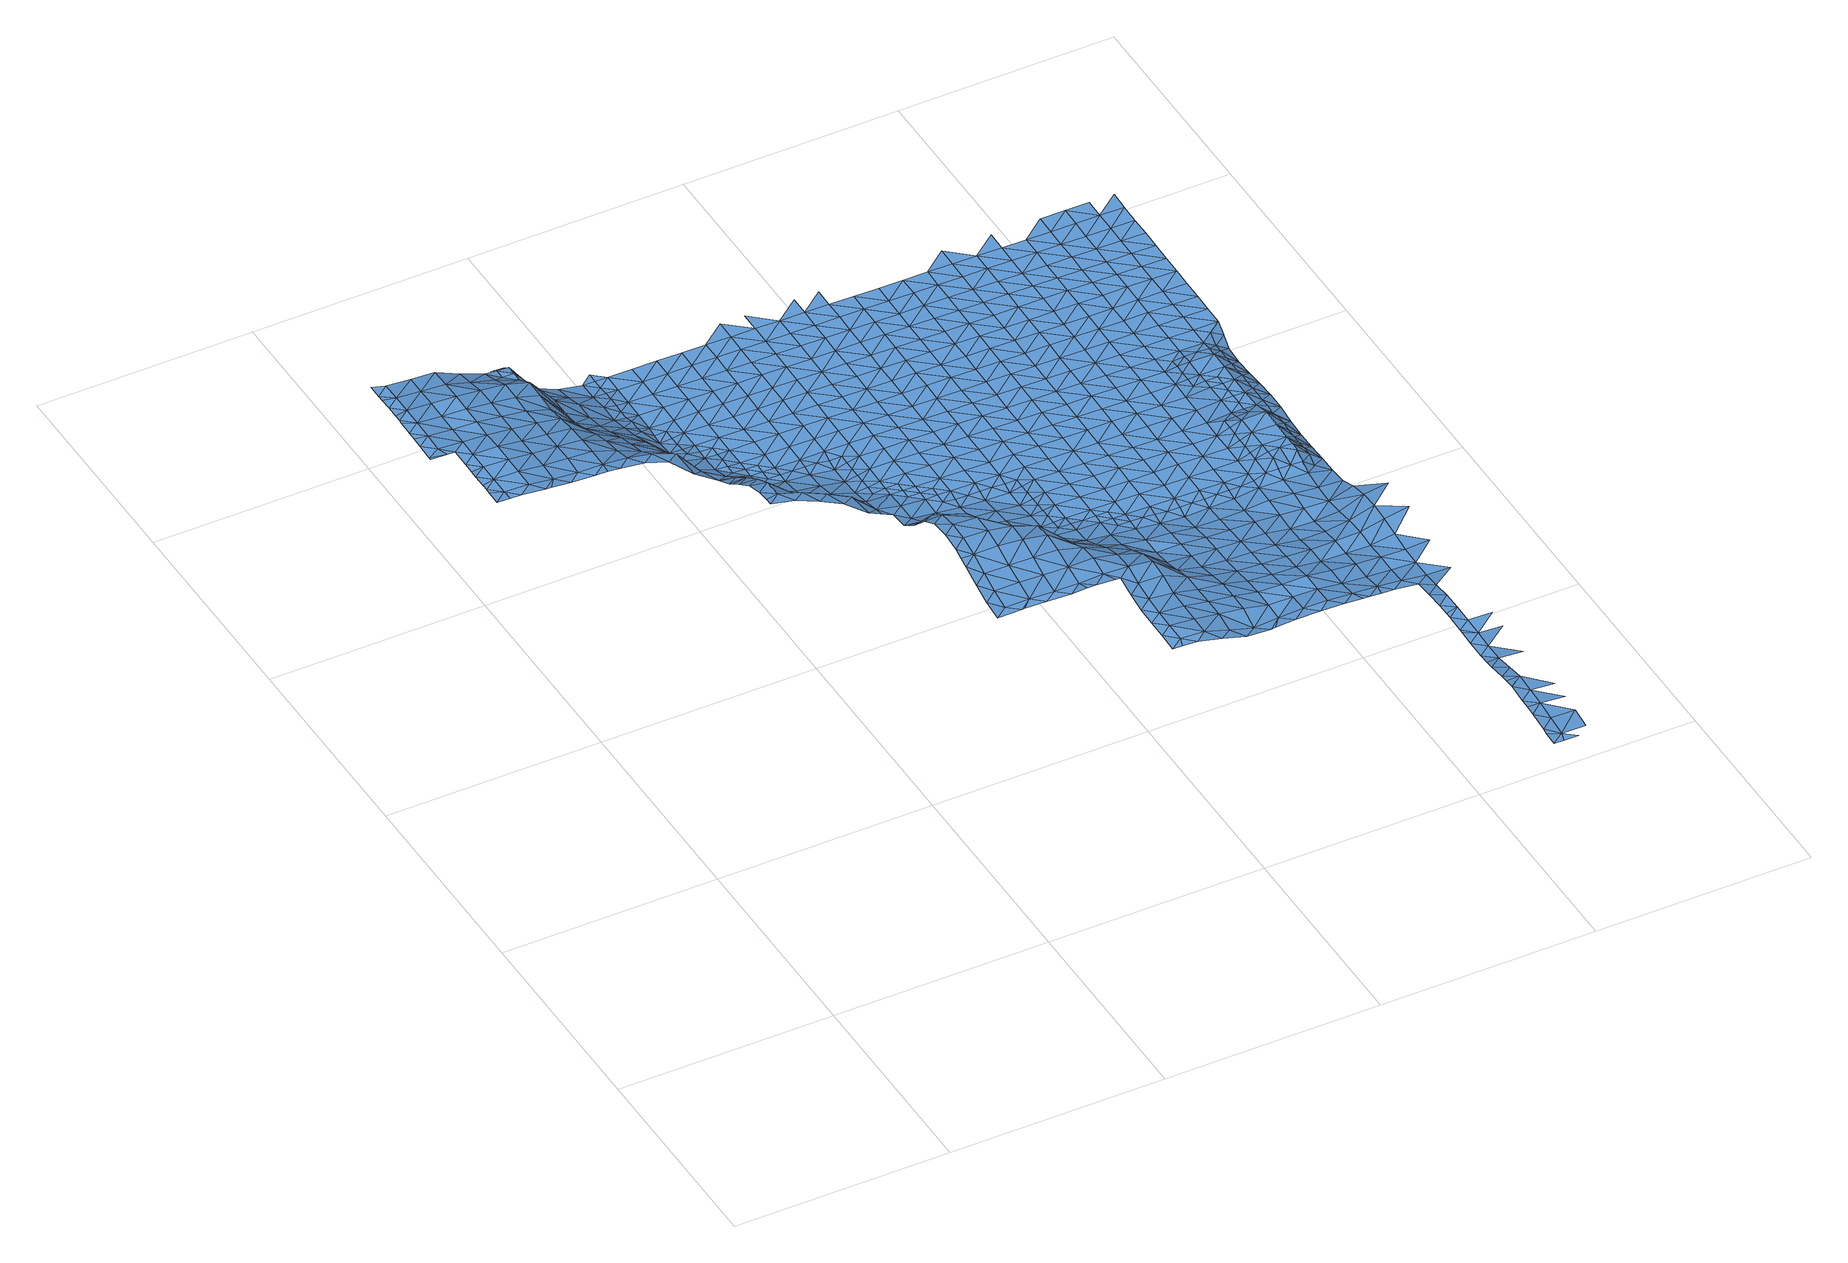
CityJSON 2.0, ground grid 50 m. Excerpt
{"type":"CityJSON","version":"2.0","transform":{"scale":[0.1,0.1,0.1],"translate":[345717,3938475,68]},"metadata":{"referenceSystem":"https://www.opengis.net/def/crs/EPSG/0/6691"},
"CityObjects":{
"waterbody1":{"type":"WaterBody","attributes":{"name":"8","class":"1140","function":"1","WaterBodyRiverFloodingRiskAttribute.description":"4","WaterBodyRiverFloodingRiskAttribute.rankOrg":"1","WaterBodyRiverFloodingRiskAttribute.adminType":"2","WaterBodyRiverFloodingRiskAttribute.scale":"L1"},"geometry":[{"type":"MultiSurface","lod":"1","boundaries":[[[0,1,2]],[[3,4,5]],[[1,6,7]],[[8,5,4]],[[0,6,1]],[[9,8,4]],[[9,10,11]],[[12,13,7]],[[6,12,7]],[[11,10,14]],[[9,4,10]],[[15,13,12]],[[14,16,17]],[[0,18,6]],[[4,3,19]],[[17,16,20]],[[21,22,23]],[[22,15,12]],[[14,10,16]],[[21,15,22]],[[19,24,4]],[[25,26,23]],[[25,27,26]],[[28,6,18]],[[18,20,29]],[[25,23,22]],[[20,16,29]],[[10,4,24]],[[12,6,28]],[[30,16,10]],[[31,32,27]],[[28,18,29]],[[27,25,31]],[[22,12,33]],[[34,32,31]],[[35,10,24]],[[16,30,29]],[[36,37,34]],[[33,12,28]],[[19,38,24]],[[36,34,31]],[[10,35,30]],[[39,22,33]],[[25,22,40]],[[22,39,40]],[[29,30,41]],[[28,29,42]],[[31,25,43]],[[35,24,44]],[[45,44,38]],[[24,38,44]],[[33,28,42]],[[29,41,42]],[[33,46,39]],[[25,40,43]],[[35,47,30]],[[36,31,48]],[[30,47,41]],[[46,33,42]],[[35,44,49]],[[31,43,48]],[[45,50,44]],[[39,51,40]],[[35,49,47]],[[52,39,46]],[[40,51,43]],[[47,53,41]],[[41,54,42]],[[53,54,41]],[[39,52,51]],[[43,55,48]],[[49,44,56]],[[44,50,56]],[[46,42,54]],[[46,57,52]],[[56,58,49]],[[43,51,59]],[[47,60,53]],[[57,46,54]],[[47,49,60]],[[43,59,55]],[[52,61,51]],[[56,50,62]],[[63,61,52]],[[49,58,60]],[[63,52,57]],[[51,61,59]],[[64,58,56]],[[54,65,57]],[[53,60,66]],[[54,53,65]],[[61,67,59]],[[59,68,55]],[[56,62,64]],[[69,64,62]],[[53,66,65]],[[57,70,63]],[[64,71,58]],[[60,58,71]],[[68,59,67]],[[70,57,65]],[[60,72,66]],[[63,73,61]],[[69,74,64]],[[75,65,66]],[[61,73,67]],[[60,71,76]],[[63,70,77]],[[72,60,76]],[[73,63,77]],[[78,71,64]],[[78,76,71]],[[64,74,79]],[[75,66,72]],[[70,65,75]],[[80,77,70]],[[81,67,73]],[[68,67,82]],[[78,64,79]],[[82,67,81]],[[83,72,76]],[[74,84,79]],[[85,73,77]],[[70,75,80]],[[86,83,76]],[[87,85,77]],[[86,76,78]],[[87,77,80]],[[84,88,79]],[[75,72,83]],[[81,89,82]],[[90,78,79]],[[83,91,75]],[[75,92,80]],[[81,73,93]],[[92,87,80]],[[93,73,85]],[[81,93,89]],[[94,82,89]],[[95,88,84]],[[90,79,88]],[[86,78,90]],[[92,75,91]],[[87,96,85]],[[90,97,86]],[[86,98,83]],[[92,96,87]],[[99,89,93]],[[98,91,83]],[[100,93,85]],[[93,101,99]],[[95,102,88]],[[103,90,88]],[[86,97,98]],[[104,85,96]],[[102,103,88]],[[103,97,90]],[[105,106,91]],[[100,85,104]],[[93,100,101]],[[107,96,92]],[[91,98,105]],[[92,91,106]],[[95,108,102]],[[101,109,110]],[[103,111,97]],[[111,112,97]],[[112,105,98]],[[101,100,109]],[[104,96,107]],[[92,106,107]],[[113,100,104]],[[98,97,112]],[[114,115,116]],[[108,117,102]],[[102,117,103]],[[115,114,118]],[[113,109,100]],[[119,104,107]],[[112,120,105]],[[105,121,106]],[[122,123,118]],[[120,121,105]],[[116,124,114]],[[113,104,119]],[[122,118,114]],[[125,107,106]],[[117,126,103]],[[103,127,111]],[[108,128,117]],[[111,129,112]],[[130,123,131]],[[123,122,131]],[[109,113,132]],[[133,134,130]],[[127,103,126]],[[125,106,121]],[[119,107,125]],[[134,133,135]],[[136,113,119]],[[130,131,133]],[[137,138,114]],[[139,121,120]],[[114,124,137]],[[140,126,117]],[[128,140,117]],[[120,112,129]],[[122,114,138]],[[136,132,113]],[[111,127,129]],[[141,119,125]],[[142,139,120]],[[143,144,128]],[[145,137,124]],[[143,135,144]],[[135,133,144]],[[131,122,138]],[[146,133,131]],[[147,148,121]],[[147,121,139]],[[144,140,128]],[[125,121,148]],[[140,149,126]],[[119,141,136]],[[120,129,142]],[[150,129,127]],[[151,144,133]],[[152,153,125]],[[131,138,146]],[[125,148,152]],[[154,150,127]],[[141,125,153]],[[127,126,154]],[[155,139,142]],[[150,156,129]],[[157,142,129]],[[132,136,158]],[[159,136,141]],[[156,157,129]],[[154,126,149]],[[151,133,146]],[[160,159,141]],[[161,140,144]],[[141,153,160]],[[162,149,140]],[[163,155,142]],[[164,165,137]],[[165,146,138]],[[137,145,164]],[[166,161,144]],[[167,158,136]],[[168,163,142]],[[169,167,136]],[[142,157,168]],[[169,136,159]],[[138,137,165]],[[161,162,140]],[[144,151,166]],[[170,150,154]],[[162,171,149]],[[171,172,149]],[[149,172,154]],[[173,151,146]],[[174,175,158]],[[145,176,164]],[[165,177,146]],[[158,167,174]],[[178,179,180]],[[154,181,170]],[[177,173,146]],[[182,181,154]],[[182,154,172]],[[151,183,166]],[[184,162,161]],[[185,186,179]],[[166,187,161]],[[176,188,164]],[[164,188,165]],[[178,180,189]],[[179,178,185]],[[190,184,161]],[[166,183,187]],[[190,161,187]],[[191,186,185]],[[151,173,183]],[[192,186,191]],[[193,185,178]],[[194,195,192]],[[196,184,190]],[[197,188,176]],[[177,165,198]],[[193,178,189]],[[195,194,199]],[[194,192,191]],[[200,173,177]],[[165,188,198]],[[201,193,189]],[[202,187,183]],[[193,203,185]],[[200,183,173]],[[204,177,198]],[[205,199,194]],[[206,199,205]],[[191,185,203]],[[207,202,183]],[[208,194,191]],[[209,198,188]],[[200,177,204]],[[206,210,211]],[[201,212,193]],[[210,206,205]],[[211,210,213]],[[214,207,183]],[[208,191,203]],[[210,215,213]],[[188,197,209]],[[198,216,204]],[[217,213,215]],[[183,200,214]],[[218,203,193]],[[197,219,209]],[[194,208,220]],[[205,194,221]],[[216,198,209]],[[222,200,204]],[[223,217,215]],[[224,218,193]],[[225,217,223]],[[226,207,214]],[[193,212,224]],[[210,205,221]],[[203,218,208]],[[194,220,221]],[[225,227,228]],[[222,214,200]],[[229,204,216]],[[209,219,230]],[[228,227,231]],[[227,225,223]],[[214,232,226]],[[215,210,233]],[[234,223,215]],[[235,220,208]],[[236,230,231]],[[212,237,224]],[[222,204,229]],[[210,221,233]],[[238,209,230]],[[236,231,227]],[[239,208,218]],[[216,240,229]],[[214,241,232]],[[215,233,234]],[[216,209,242]],[[238,230,236]],[[214,222,241]],[[240,243,229]],[[237,244,224]],[[208,239,235]],[[243,245,229]],[[229,245,222]],[[221,246,233]],[[216,242,240]],[[247,223,234]],[[221,220,246]],[[209,238,242]],[[227,223,248]],[[227,249,236]],[[250,232,241]],[[248,223,247]],[[218,251,239]],[[220,235,246]],[[252,253,222]],[[222,253,241]],[[254,244,237]],[[218,224,251]],[[222,245,252]],[[236,255,238]],[[256,240,242]],[[251,224,244]],[[257,242,238]],[[253,258,241]],[[249,227,248]],[[259,235,239]],[[258,260,241]],[[261,247,234]],[[251,262,239]],[[233,246,263]],[[250,241,260]],[[234,233,264]],[[255,257,238]],[[265,256,242]],[[255,236,249]],[[233,263,264]],[[244,254,266]],[[242,257,265]],[[235,267,246]],[[268,269,270]],[[271,256,265]],[[272,251,244]],[[259,239,262]],[[266,272,244]],[[261,234,264]],[[248,273,249]],[[270,274,268]],[[246,275,263]],[[248,247,273]],[[276,257,255]],[[277,278,269]],[[268,277,269]],[[249,279,255]],[[273,247,261]],[[235,259,267]],[[274,280,268]],[[281,276,255]],[[282,283,251]],[[264,263,275]],[[284,261,264]],[[278,285,286]],[[282,251,272]],[[262,283,259]],[[249,287,279]],[[272,266,288]],[[246,267,275]],[[255,279,281]],[[262,251,283]],[[287,249,273]],[[278,277,285]],[[289,277,268]],[[276,281,290]],[[288,291,272]],[[289,268,280]],[[286,292,293]],[[259,294,267]],[[284,264,275]],[[295,273,261]],[[286,285,292]],[[296,279,287]],[[297,282,272]],[[277,298,285]],[[291,297,272]],[[267,299,275]],[[300,261,284]],[[259,283,294]],[[301,289,280]],[[291,293,302]],[[293,292,302]],[[295,261,300]],[[277,289,298]],[[287,273,295]],[[298,303,285]],[[299,267,294]],[[296,287,304]],[[297,305,282]],[[297,291,302]],[[306,304,287]],[[283,282,305]],[[284,275,307]],[[308,300,284]],[[283,309,294]],[[292,285,310]],[[292,311,302]],[[305,309,283]],[[306,287,295]],[[275,299,307]],[[310,285,303]],[[308,284,307]],[[302,312,297]],[[308,313,300]],[[314,304,306]],[[289,301,315]],[[311,312,302]],[[316,317,294]],[[292,310,311]],[[295,300,313]],[[298,289,318]],[[299,317,307]],[[297,319,305]],[[295,320,306]],[[294,309,316]],[[299,294,317]],[[321,308,307]],[[303,298,318]],[[322,314,306]],[[312,319,297]],[[289,315,318]],[[301,323,315]],[[305,324,309]],[[325,321,307]],[[295,313,320]],[[310,303,326]],[[319,324,305]],[[327,328,308]],[[308,321,327]],[[303,318,326]],[[310,329,311]],[[313,308,328]],[[330,306,320]],[[307,317,325]],[[322,306,330]],[[328,331,313]],[[323,332,315]],[[331,333,313]],[[313,333,320]],[[311,329,312]],[[310,326,334]],[[316,309,335]],[[336,321,325]],[[318,315,332]],[[337,326,318]],[[338,322,330]],[[339,330,320]],[[310,334,329]],[[340,339,320]],[[312,341,319]],[[340,320,333]],[[332,337,318]],[[309,324,335]],[[317,316,342]],[[343,332,323]],[[344,336,325]],[[345,338,330]],[[346,334,326]],[[339,347,330]],[[347,345,330]],[[319,348,324]],[[337,346,326]],[[316,335,342]],[[312,329,341]],[[341,348,319]],[[349,344,325]],[[325,317,349]],[[324,350,335]],[[317,342,349]],[[329,334,351]],[[352,342,335]],[[351,334,346]],[[353,332,343]],[[351,354,329]],[[324,348,350]],[[355,344,349]],[[356,353,343]],[[341,329,354]],[[337,357,346]],[[358,348,341]],[[337,332,357]],[[352,335,350]],[[349,342,359]],[[354,360,341]],[[361,355,349]],[[357,332,353]],[[359,361,349]],[[362,353,356]],[[360,358,341]],[[357,363,346]],[[359,342,364]],[[342,352,364]],[[365,355,361]],[[351,346,363]],[[350,348,358]],[[363,366,351]],[[351,367,354]],[[368,359,364]],[[362,369,353]],[[352,350,370]],[[370,350,358]],[[352,371,364]],[[372,363,357]],[[360,354,367]],[[351,366,367]],[[368,364,373]],[[357,353,372]],[[374,352,370]],[[367,375,360]],[[376,369,362]],[[372,353,369]],[[371,352,374]],[[358,377,370]],[[358,360,377]],[[373,364,371]],[[366,363,378]],[[377,360,375]],[[378,363,372]],[[366,379,367]],[[380,373,371]],[[381,372,369]],[[374,370,382]],[[383,369,376]],[[366,378,379]],[[370,377,382]],[[384,380,371]],[[381,378,372]],[[375,367,385]],[[371,374,386]],[[386,374,382]],[[367,379,385]],[[385,387,375]],[[375,388,377]],[[386,389,371]],[[390,383,376]],[[381,369,383]],[[388,382,377]],[[381,391,378]],[[384,371,389]],[[379,378,391]],[[388,375,387]],[[392,386,382]],[[379,393,385]],[[394,395,396]],[[397,384,389]],[[398,381,383]],[[399,395,400]],[[399,396,395]],[[393,379,391]],[[385,401,387]],[[402,389,386]],[[403,404,400]],[[395,403,400]],[[382,388,392]],[[389,405,397]],[[383,390,398]],[[381,406,391]],[[387,407,388]],[[398,406,381]],[[408,398,390]],[[385,393,401]],[[395,394,409]],[[402,405,389]],[[386,392,410]],[[411,404,403]],[[412,404,411]],[[402,386,410]],[[413,412,411]],[[406,414,391]],[[391,415,393]],[[387,401,407]],[[416,413,411]],[[408,417,398]],[[418,413,416]],[[419,420,395]],[[421,422,418]],[[393,423,401]],[[388,407,424]],[[392,388,425]],[[416,421,418]],[[426,405,402]],[[403,395,420]],[[417,427,398]],[[415,423,393]],[[422,421,428]],[[410,392,425]],[[391,414,415]],[[401,423,407]],[[388,424,425]],[[411,403,420]],[[402,429,426]],[[406,398,427]],[[428,430,431]],[[430,428,421]],[[402,410,432]],[[427,433,406]],[[432,410,425]],[[416,411,434]],[[406,435,414]],[[407,436,424]],[[431,437,438]],[[432,439,402]],[[430,437,431]],[[417,440,427]],[[433,435,406]],[[414,435,415]],[[402,439,429]],[[441,438,437]],[[421,416,442]],[[407,423,443]],[[424,444,425]],[[440,445,427]],[[437,446,441]],[[441,446,447]],[[407,443,436]],[[448,429,439]],[[446,449,447]],[[447,449,450]],[[445,451,427]],[[444,424,436]],[[432,425,444]],[[450,449,452]],[[423,453,443]],[[415,435,454]],[[423,415,453]],[[455,446,437]],[[432,456,439]],[[457,448,439]],[[458,459,452]],[[451,460,427]],[[449,458,452]],[[453,415,454]],[[443,461,436]],[[433,427,460]],[[462,432,444]],[[433,463,435]],[[464,451,445]],[[459,465,466]],[[446,467,449]],[[466,465,468]],[[435,463,454]],[[461,443,453]],[[432,462,456]],[[459,458,465]],[[457,439,456]],[[469,458,449]],[[468,470,471]],[[433,460,463]],[[472,436,461]],[[444,473,462]],[[454,474,453]],[[444,436,473]],[[468,465,470]],[[475,457,456]],[[476,474,454]],[[473,436,472]],[[477,460,451]],[[478,456,462]],[[471,479,464]],[[454,463,476]],[[453,480,461]],[[471,470,479]],[[481,475,456]],[[482,477,451]],[[477,463,460]],[[451,464,482]],[[474,480,453]],[[461,480,472]],[[478,462,473]],[[483,481,456]],[[478,483,456]],[[464,479,482]],[[463,484,476]],[[477,484,463]],[[480,485,472]],[[472,486,473]],[[487,482,479]],[[473,486,478]],[[476,488,474]],[[489,481,483]],[[487,477,482]],[[486,472,485]],[[490,483,478]],[[491,480,474]],[[476,484,492]],[[486,490,478]],[[493,489,483]],[[494,484,477]],[[476,492,488]],[[480,495,485]],[[496,493,483]],[[490,496,483]],[[495,486,485]],[[484,494,492]],[[474,488,491]],[[495,480,491]],[[497,488,492]],[[498,490,486]],[[499,493,496]],[[500,498,486]],[[488,497,491]],[[501,496,490]],[[486,495,500]],[[502,495,491]],[[499,496,503]],[[502,500,495]],[[501,490,498]],[[503,496,501]],[[504,505,506]],[[504,503,501]],[[506,503,504]],[[507,505,504]],[[508,505,507]],[[509,508,507]],[[510,509,511]],[[509,507,511]],[[512,510,511]],[[513,514,515]],[[513,512,514]],[[512,511,514]],[[514,516,515]],[[517,516,518]],[[517,515,516]],[[519,520,521]],[[520,518,516]],[[519,518,520]],[[522,523,524]],[[522,521,523]],[[521,520,523]],[[525,524,523]],[[526,524,525]],[[527,526,525]],[[528,529,530]],[[529,527,525]],[[528,527,529]],[[531,530,529]],[[532,530,531]],[[533,532,534]],[[534,532,531]]]}]},
"waterbody2":{"type":"WaterBody","attributes":{"name":"8","class":"1140","function":"1","WaterBodyRiverFloodingRiskAttribute.description":"4","WaterBodyRiverFloodingRiskAttribute.rankOrg":"2","WaterBodyRiverFloodingRiskAttribute.adminType":"2","WaterBodyRiverFloodingRiskAttribute.scale":"L1"},"geometry":[{"type":"MultiSurface","lod":"1","boundaries":[[[535,110,536]],[[537,94,538]],[[538,94,535]],[[94,99,535]],[[89,99,94]],[[99,110,535]],[[536,538,535]],[[101,110,99]]]}]},
"waterbody3":{"type":"WaterBody","attributes":{"name":"8","class":"1140","function":"1","WaterBodyRiverFloodingRiskAttribute.description":"4","WaterBodyRiverFloodingRiskAttribute.rankOrg":"2","WaterBodyRiverFloodingRiskAttribute.adminType":"2","WaterBodyRiverFloodingRiskAttribute.scale":"L1"},"geometry":[{"type":"MultiSurface","lod":"1","boundaries":[[[147,139,539]],[[539,139,155]],[[148,147,539]],[[152,148,540]],[[148,539,540]],[[153,152,540]],[[155,163,539]],[[170,541,150]],[[541,157,156]],[[542,159,160]],[[156,150,541]],[[160,153,542]],[[153,540,542]],[[543,540,539]],[[544,163,168]],[[545,539,163]],[[546,167,169]],[[168,157,544]],[[184,171,162]],[[546,159,542]],[[169,159,546]],[[157,541,544]],[[170,181,541]],[[171,547,172]],[[548,175,174]],[[545,163,544]],[[174,167,548]],[[171,184,547]],[[543,539,545]],[[167,546,548]],[[542,540,543]],[[541,549,544]],[[182,550,181]],[[550,172,547]],[[182,172,550]],[[184,196,547]],[[541,181,549]],[[551,548,546]],[[544,552,545]],[[542,543,553]],[[546,542,551]],[[181,550,549]],[[187,202,190]],[[551,542,553]],[[554,547,196]],[[544,549,555]],[[196,190,556]],[[550,547,554]],[[190,202,556]],[[552,544,555]],[[557,548,551]],[[554,196,556]],[[543,545,558]],[[202,207,556]],[[549,550,559]],[[553,543,558]],[[559,550,554]],[[549,560,555]],[[545,552,558]],[[561,554,556]],[[560,549,559]],[[562,552,555]],[[563,556,207]],[[560,564,555]],[[553,558,565]],[[551,553,566]],[[551,567,557]],[[563,561,556]],[[566,553,565]],[[226,563,207]],[[552,568,558]],[[561,569,554]],[[569,560,559]],[[568,565,558]],[[555,564,562]],[[559,554,569]],[[551,566,567]],[[226,232,563]],[[552,562,568]],[[560,570,564]],[[232,571,563]],[[572,570,560]],[[573,561,563]],[[572,560,569]],[[574,567,566]],[[564,575,562]],[[565,568,576]],[[566,565,577]],[[577,565,576]],[[577,574,566]],[[561,578,569]],[[240,256,243]],[[232,250,571]],[[578,572,569]],[[575,564,570]],[[563,571,573]],[[243,579,245]],[[568,562,580]],[[250,260,571]],[[243,256,579]],[[578,561,573]],[[576,568,580]],[[252,581,253]],[[562,575,580]],[[252,245,581]],[[572,582,570]],[[245,579,581]],[[256,271,579]],[[581,583,253]],[[258,253,583]],[[572,578,584]],[[276,265,257]],[[570,585,575]],[[576,580,586]],[[577,576,587]],[[260,258,583]],[[588,589,571]],[[571,260,588]],[[582,572,584]],[[590,581,579]],[[587,576,586]],[[591,579,271]],[[592,580,575]],[[573,571,589]],[[573,593,578]],[[271,265,594]],[[260,583,588]],[[574,577,595]],[[265,276,594]],[[585,570,582]],[[595,577,587]],[[581,596,583]],[[591,271,594]],[[580,592,586]],[[276,290,594]],[[590,579,591]],[[593,573,589]],[[584,578,593]],[[592,575,585]],[[583,597,588]],[[584,598,582]],[[586,599,587]],[[596,581,590]],[[594,600,591]],[[281,279,601]],[[602,586,592]],[[588,603,589]],[[584,593,604]],[[290,281,601]],[[582,605,585]],[[279,296,601]],[[587,606,595]],[[594,290,600]],[[597,603,588]],[[598,605,582]],[[583,596,597]],[[589,603,593]],[[584,604,598]],[[607,592,585]],[[586,602,599]],[[290,601,600]],[[296,304,601]],[[590,591,608]],[[608,591,600]],[[606,609,595]],[[603,610,593]],[[587,599,606]],[[611,600,601]],[[604,593,610]],[[607,585,605]],[[596,612,597]],[[602,592,607]],[[613,599,602]],[[590,608,614]],[[596,590,612]],[[607,613,602]],[[601,304,611]],[[615,603,597]],[[598,604,616]],[[314,611,304]],[[590,614,612]],[[617,606,599]],[[618,605,598]],[[612,615,597]],[[604,610,616]],[[613,617,599]],[[619,600,611]],[[608,600,620]],[[621,609,606]],[[598,616,622]],[[314,322,611]],[[620,600,619]],[[617,621,606]],[[614,608,620]],[[623,612,614]],[[610,603,624]],[[607,605,618]],[[624,603,615]],[[620,623,614]],[[598,622,618]],[[607,625,613]],[[626,615,612]],[[627,611,322]],[[628,617,613]],[[625,607,618]],[[610,624,629]],[[616,610,630]],[[625,628,613]],[[619,611,627]],[[336,631,321]],[[622,616,630]],[[626,612,623]],[[327,321,631]],[[610,629,630]],[[622,632,618]],[[328,327,631]],[[633,621,617]],[[630,632,622]],[[627,322,338]],[[620,619,634]],[[631,635,328]],[[624,615,636]],[[634,619,627]],[[620,637,623]],[[331,635,333]],[[636,615,626]],[[331,328,635]],[[638,633,617]],[[633,639,621]],[[336,344,631]],[[338,345,627]],[[617,628,638]],[[629,624,640]],[[641,339,340]],[[637,620,634]],[[642,626,623]],[[641,333,635]],[[340,333,641]],[[629,643,630]],[[624,636,640]],[[644,635,631]],[[618,632,645]],[[625,618,646]],[[625,647,628]],[[648,642,623]],[[641,649,339]],[[650,634,627]],[[644,631,344]],[[649,345,347]],[[648,623,637]],[[646,618,645]],[[626,642,636]],[[646,647,625]],[[347,339,649]],[[628,647,638]],[[629,640,643]],[[630,651,632]],[[652,650,627]],[[627,345,652]],[[355,644,344]],[[653,640,636]],[[634,654,637]],[[632,651,645]],[[642,655,636]],[[630,643,656]],[[345,649,652]],[[641,635,657]],[[647,658,638]],[[654,648,637]],[[657,635,644]],[[655,653,636]],[[633,638,658]],[[630,656,651]],[[645,659,646]],[[355,365,644]],[[651,659,645]],[[649,641,660]],[[658,661,633]],[[649,662,652]],[[634,650,654]],[[663,642,648]],[[641,657,660]],[[660,662,649]],[[661,664,633]],[[643,640,665]],[[643,666,656]],[[646,667,647]],[[361,359,368]],[[665,640,653]],[[665,666,643]],[[668,644,365]],[[669,648,654]],[[662,670,652]],[[365,361,671]],[[647,667,658]],[[657,644,668]],[[656,672,651]],[[361,368,671]],[[646,659,673]],[[650,652,670]],[[674,654,650]],[[663,648,669]],[[655,642,663]],[[666,672,656]],[[668,365,671]],[[670,674,650]],[[675,661,658]],[[646,673,667]],[[368,373,671]],[[660,657,676]],[[651,677,659]],[[667,675,658]],[[660,678,662]],[[653,655,679]],[[654,680,669]],[[657,668,676]],[[676,678,660]],[[655,663,679]],[[653,681,665]],[[659,682,673]],[[675,683,661]],[[684,663,669]],[[680,654,674]],[[671,685,668]],[[677,651,672]],[[677,682,659]],[[686,653,679]],[[662,687,670]],[[665,681,666]],[[683,688,661]],[[671,373,689]],[[690,687,662]],[[687,674,670]],[[691,679,663]],[[681,653,686]],[[684,669,680]],[[668,692,676]],[[662,678,690]],[[666,693,672]],[[689,373,380]],[[685,671,689]],[[681,693,666]],[[667,673,694]],[[695,680,674]],[[696,678,676]],[[691,663,684]],[[694,673,682]],[[380,384,689]],[[675,697,683]],[[693,698,672]],[[675,667,697]],[[668,685,692]],[[678,696,690]],[[686,679,699]],[[695,674,687]],[[700,684,680]],[[677,672,698]],[[699,679,691]],[[697,667,694]],[[686,701,681]],[[695,702,680]],[[677,703,682]],[[696,676,692]],[[697,704,683]],[[689,705,685]],[[690,706,687]],[[705,689,384]],[[707,693,681]],[[696,706,690]],[[701,686,699]],[[703,677,698]],[[684,708,691]],[[682,709,694]],[[710,692,685]],[[703,709,682]],[[700,680,702]],[[705,710,685]],[[707,681,701]],[[711,698,693]],[[705,384,397]],[[707,712,693]],[[713,714,687]],[[714,702,695]],[[708,715,691]],[[711,703,698]],[[684,700,708]],[[687,706,713]],[[697,694,716]],[[695,687,714]],[[699,691,715]],[[716,694,709]],[[397,405,705]],[[697,717,704]],[[696,692,718]],[[719,700,702]],[[711,693,712]],[[692,710,718]],[[720,709,703]],[[701,699,721]],[[405,722,705]],[[706,696,723]],[[697,716,717]],[[717,724,704]],[[721,699,715]],[[706,725,713]],[[705,726,710]],[[700,727,708]],[[696,718,723]],[[702,714,719]],[[720,703,711]],[[707,701,728]],[[707,729,712]],[[720,730,709]],[[709,731,716]],[[426,722,405]],[[732,715,708]],[[725,706,723]],[[728,701,721]],[[733,714,713]],[[710,734,718]],[[725,735,713]],[[700,719,727]],[[726,734,710]],[[712,736,711]],[[705,722,726]],[[729,707,728]],[[714,733,719]],[[731,709,730]],[[708,727,732]],[[732,737,715]],[[426,429,722]],[[711,738,720]],[[739,725,723]],[[717,716,740]],[[717,741,724]],[[721,715,737]],[[713,735,733]],[[723,718,739]],[[740,716,731]],[[721,742,728]],[[712,729,736]],[[719,743,727]],[[720,738,730]],[[739,718,734]],[[429,744,722]],[[722,744,726]],[[745,743,719]],[[725,746,735]],[[745,719,733]],[[738,711,736]],[[727,743,732]],[[742,721,737]],[[741,717,740]],[[746,725,739]],[[747,733,735]],[[729,728,748]],[[749,736,729]],[[726,750,734]],[[751,737,732]],[[731,730,752]],[[746,753,735]],[[748,728,742]],[[743,754,732]],[[752,730,738]],[[755,740,731]],[[429,448,744]],[[748,749,729]],[[750,739,734]],[[733,747,745]],[[726,744,756]],[[757,738,736]],[[737,758,742]],[[448,457,744]],[[740,755,741]],[[749,757,736]],[[731,752,759]],[[747,735,753]],[[726,756,750]],[[751,732,754]],[[745,760,743]],[[755,731,759]],[[747,760,745]],[[738,761,752]],[[742,762,748]],[[757,761,738]],[[746,739,763]],[[755,764,741]],[[744,765,756]],[[763,739,750]],[[758,737,751]],[[765,744,457]],[[743,766,754]],[[767,759,752]],[[746,768,753]],[[748,769,749]],[[761,767,752]],[[770,768,746]],[[756,771,750]],[[770,746,763]],[[762,742,758]],[[772,757,749]],[[743,760,766]],[[765,457,475]],[[747,753,768]],[[773,760,747]],[[771,756,765]],[[774,758,751]],[[769,748,762]],[[755,759,775]],[[754,766,776]],[[751,754,774]],[[475,481,765]],[[757,777,761]],[[778,770,763]],[[759,767,775]],[[775,779,755]],[[774,754,776]],[[773,747,768]],[[772,749,769]],[[750,771,780]],[[763,750,778]],[[764,755,779]],[[773,781,760]],[[760,782,766]],[[761,777,767]],[[783,765,481]],[[771,765,783]],[[750,780,778]],[[784,768,770]],[[785,786,758]],[[777,757,772]],[[785,758,774]],[[762,786,769]],[[787,788,771]],[[771,788,780]],[[762,758,786]],[[787,771,783]],[[777,789,767]],[[764,779,790]],[[782,760,781]],[[776,766,782]],[[489,791,481]],[[792,770,778]],[[768,784,773]],[[775,767,789]],[[783,481,791]],[[793,764,790]],[[769,794,772]],[[795,796,780]],[[780,796,778]],[[795,780,788]],[[784,770,792]],[[774,776,797]],[[798,783,791]],[[799,777,772]],[[800,785,774]],[[794,769,786]],[[773,801,781]],[[776,782,797]],[[489,493,791]],[[802,803,778]],[[778,803,792]],[[775,789,804]],[[779,775,805]],[[778,796,802]],[[806,773,784]],[[781,801,782]],[[807,786,785]],[[790,779,805]],[[799,772,794]],[[777,808,789]],[[774,797,809]],[[775,804,805]],[[810,791,493]],[[798,791,810]],[[803,811,792]],[[800,774,809]],[[800,807,785]],[[773,806,801]],[[792,812,784]],[[813,794,786]],[[793,790,814]],[[801,815,782]],[[808,777,799]],[[789,816,804]],[[814,790,805]],[[812,806,784]],[[797,782,815]],[[499,817,493]],[[818,809,797]],[[819,805,804]],[[810,493,817]],[[815,818,797]],[[820,801,806]],[[811,803,821]],[[794,822,799]],[[789,808,816]],[[792,811,812]],[[823,810,817]],[[824,820,806]],[[825,814,805]],[[786,807,813]],[[818,826,809]],[[820,827,801]],[[499,506,817]],[[821,828,811]],[[827,829,801]],[[804,816,819]],[[506,823,817]],[[800,809,826]],[[824,806,812]],[[822,794,813]],[[815,801,829]],[[822,830,799]],[[830,816,808]],[[800,831,807]],[[828,832,811]],[[833,812,811]],[[506,499,503]],[[834,818,815]],[[832,833,811]],[[808,799,830]],[[835,834,815]],[[805,819,825]],[[825,836,814]],[[815,829,835]],[[505,823,506]],[[831,800,826]],[[837,820,824]],[[836,838,814]],[[833,839,812]],[[840,824,812]],[[807,841,813]],[[839,840,812]],[[842,841,807]],[[841,822,813]],[[843,837,824]],[[819,816,844]],[[845,818,834]],[[844,816,830]],[[807,831,842]],[[843,824,840]],[[826,818,845]],[[846,831,826]],[[847,845,834]],[[848,836,825]],[[822,849,830]],[[837,843,850]],[[851,819,844]],[[825,819,848]],[[846,826,845]],[[830,852,844]],[[846,853,831]],[[819,851,848]],[[831,854,842]],[[822,841,849]],[[848,855,836]],[[847,856,845]],[[853,854,831]],[[852,830,849]],[[842,857,841]],[[858,846,845]],[[854,857,842]],[[851,844,859]],[[858,845,856]],[[859,844,852]],[[851,860,848]],[[841,861,849]],[[849,861,852]],[[851,859,860]],[[856,862,858]],[[853,846,863]],[[853,864,854]],[[855,848,865]],[[841,857,861]],[[852,866,859]],[[846,858,863]],[[863,864,853]],[[865,848,860]],[[862,532,858]],[[867,857,854]],[[864,867,854]],[[852,861,866]],[[532,862,530]],[[532,533,858]],[[855,865,868]],[[863,858,533]],[[860,859,869]],[[870,861,857]],[[855,868,871]],[[859,866,869]],[[872,864,863]],[[873,870,857]],[[870,866,861]],[[865,860,874]],[[873,857,867]],[[875,868,865]],[[860,869,874]],[[863,533,872]],[[864,876,867]],[[877,875,865]],[[866,878,869]],[[879,871,868]],[[870,878,866]],[[865,874,877]],[[872,533,534]],[[867,880,873]],[[875,879,868]],[[869,881,874]],[[864,872,876]],[[880,867,876]],[[869,878,881]],[[882,883,873]],[[883,878,870]],[[884,874,881]],[[885,875,877]],[[873,880,882]],[[870,873,883]],[[877,874,886]],[[887,881,878]],[[874,884,886]],[[885,877,886]],[[879,875,885]],[[881,888,884]],[[878,883,887]],[[887,888,881]],[[889,886,884]],[[890,879,885]],[[891,889,884]],[[891,884,888]],[[886,892,885]],[[889,892,886]],[[892,893,885]]]}]},
"waterbody4":{"type":"WaterBody","attributes":{"name":"8","class":"1140","function":"1","WaterBodyRiverFloodingRiskAttribute.description":"4","WaterBodyRiverFloodingRiskAttribute.rankOrg":"3","WaterBodyRiverFloodingRiskAttribute.adminType":"2","WaterBodyRiverFloodingRiskAttribute.scale":"L1"},"geometry":[{"type":"MultiSurface","lod":"1","boundaries":[[[795,894,796]],[[796,894,895]],[[894,896,895]],[[896,894,897]],[[898,897,894]],[[897,898,509]],[[508,509,898]],[[839,833,899]],[[508,898,505]],[[832,828,900]],[[896,900,828]],[[896,515,900]],[[513,515,896]],[[510,512,897]],[[528,530,901]],[[901,530,862]],[[862,856,901]],[[847,834,835]],[[827,820,902]],[[837,902,820]],[[837,850,902]],[[900,899,833]],[[518,899,900]],[[519,899,518]],[[521,899,519]],[[899,521,903]],[[903,521,522]],[[522,524,903]],[[903,524,904]],[[526,904,524]],[[526,527,904]],[[901,904,527]],[[901,902,904]],[[901,905,902]],[[829,902,905]],[[850,903,904]],[[903,840,899]],[[518,900,517]],[[899,840,839]],[[843,840,903]],[[843,903,850]],[[902,850,904]],[[829,827,902]],[[835,829,905]],[[847,835,905]],[[856,847,905]],[[905,901,856]],[[528,901,527]],[[896,512,513]],[[515,517,900]],[[900,833,832]],[[895,828,821]],[[821,803,895]],[[803,802,895]],[[823,505,898]],[[906,783,798]],[[787,783,906]],[[787,906,788]],[[894,788,906]],[[798,810,906]],[[906,810,898]],[[898,810,823]],[[897,509,510]],[[894,906,898]],[[896,897,512]],[[896,828,895]],[[802,796,895]],[[795,788,894]]]}]}
},
"vertices":[
[43,1742,215],[5,1747,217],[5,1742,217],[89,1556,215],[88,1579,216],[59,1556,216],[34,1765,217],[6,1788,217],[59,1591,216],[60,1603,216],[88,1625,216],[60,1618,216],[35,1811,217],[7,1816,217],[60,1649,216],[7,1835,217],[89,1671,215],[61,1668,215],[62,1741,215],[115,1555,215],[61,1695,215],[8,1873,217],[36,1857,218],[8,1881,218],[144,1578,215],[36,1903,218],[8,1898,217],[9,1927,217],[91,1764,214],[90,1718,214],[146,1670,214],[37,1950,216],[9,1957,216],[92,1810,213],[9,1973,215],[145,1624,215],[38,1996,215],[10,2007,214],[172,1554,210],[92,1856,214],[93,1902,214],[147,1717,213],[147,1763,211],[94,1949,212],[201,1577,208],[184,1554,209],[148,1809,211],[202,1669,209],[95,1995,210],[202,1623,210],[229,1553,205],[150,1901,212],[149,1855,212],[203,1716,207],[204,1762,205],[151,1994,207],[257,1576,204],[205,1808,204],[258,1622,207],[151,1948,209],[259,1668,205],[206,1901,206],[285,1552,203],[206,1854,206],[314,1575,203],[261,1761,200],[260,1715,203],[207,1947,193],[208,1993,182],[314,1552,202],[261,1807,198],[315,1621,204],[316,1714,197],[263,1900,200],[342,1551,200],[317,1760,190],[316,1667,201],[262,1853,200],[371,1620,186],[371,1574,199],[318,1806,181],[264,1946,178],[265,1992,160],[373,1713,161],[399,1550,192],[320,1899,184],[372,1666,177],[319,1852,184],[427,1573,189],[293,1968,158],[428,1619,162],[374,1759,142],[375,1805,123],[320,1945,157],[293,1991,158],[455,1549,174],[375,1851,117],[429,1666,147],[430,1712,131],[321,1968,157],[377,1944,94],[349,1967,125],[484,1572,167],[485,1618,137],[376,1898,117],[431,1758,112],[431,1804,94],[432,1850,83],[512,1548,121],[378,1990,79],[350,1991,118],[486,1665,117],[486,1711,98],[434,1943,66],[593,1339,188],[565,1334,187],[565,1316,188],[541,1571,99],[565,1363,185],[433,1897,83],[487,1757,81],[488,1803,67],[594,1385,184],[566,1409,168],[621,1315,176],[489,1849,54],[541,1617,71],[542,1664,58],[569,1548,81],[543,1710,46],[567,1455,139],[595,1431,160],[435,1989,55],[596,1478,129],[567,1480,122],[568,1501,107],[490,1942,47],[650,1338,170],[651,1384,135],[516,1780,63],[597,1570,65],[490,1896,54],[544,1756,39],[568,1540,86],[596,1524,96],[678,1314,153],[651,1431,97],[516,1803,56],[517,1826,56],[598,1616,48],[571,1686,51],[652,1477,68],[517,1849,49],[517,1872,49],[599,1663,45],[544,1779,42],[571,1709,46],[572,1732,42],[491,1988,45],[518,1918,49],[518,1895,49],[654,1569,45],[626,1593,47],[572,1779,42],[706,1337,145],[707,1383,104],[653,1523,50],[519,1964,45],[572,1755,42],[519,1941,46],[599,1686,45],[626,1616,47],[627,1639,47],[709,1476,51],[519,1988,45],[520,2011,45],[734,1313,125],[708,1430,71],[868,872,118],[840,896,125],[840,849,118],[628,1685,45],[627,1662,45],[710,1522,42],[654,1592,45],[869,918,128],[841,942,136],[682,1546,43],[763,1336,115],[896,848,119],[682,1569,45],[870,964,140],[842,988,151],[925,871,119],[871,1011,156],[842,1011,157],[683,1592,45],[791,1313,79],[764,1382,78],[843,1034,163],[766,1475,43],[901,848,119],[710,1545,43],[926,917,128],[765,1429,55],[872,1057,166],[844,1080,168],[738,1545,42],[927,963,140],[820,1335,61],[872,1103,169],[844,1125,163],[953,847,118],[844,1127,163],[766,1521,38],[873,1149,160],[821,1381,47],[845,1173,137],[982,916,127],[819,1312,66],[927,1010,157],[928,1056,165],[822,1474,32],[874,1195,126],[982,870,117],[846,1219,92],[767,1544,42],[875,1242,75],[846,1242,75],[821,1428,37],[848,1312,52],[847,1265,58],[795,1544,42],[929,1102,165],[930,1148,142],[984,1009,153],[876,1288,49],[1010,846,117],[876,1334,49],[983,962,140],[849,1404,41],[823,1520,30],[877,1380,45],[850,1427,41],[1038,869,117],[850,1450,41],[985,1055,155],[931,1195,98],[931,1241,55],[932,1287,43],[823,1543,38],[1039,915,127],[850,1473,39],[851,1496,38],[1046,846,119],[933,1333,45],[878,1403,45],[905,1357,45],[851,1520,38],[1041,1008,144],[852,1543,38],[987,1194,52],[1040,961,138],[986,1101,125],[986,1147,82],[906,1380,45],[1066,845,120],[1042,1054,135],[1148,636,97],[1120,660,98],[1119,613,97],[906,1403,45],[1095,868,121],[988,1240,42],[1141,613,97],[1042,1100,88],[933,1356,45],[1148,682,98],[1120,706,98],[961,1310,44],[1176,612,96],[961,1333,45],[1096,914,129],[1097,960,123],[1043,1146,58],[1149,728,98],[1121,752,99],[989,1286,36],[1111,845,117],[1204,635,95],[962,1356,45],[1123,844,117],[1150,775,100],[1122,798,105],[1097,1007,103],[1045,1239,39],[989,1309,40],[1152,867,119],[1205,681,94],[1098,1053,70],[1044,1193,45],[1232,611,83],[1151,821,107],[1206,727,94],[1018,1309,39],[1152,913,118],[1046,1285,32],[1099,1099,51],[1100,1145,42],[1153,960,102],[1207,774,95],[1207,820,107],[1208,866,112],[1101,1192,37],[1046,1308,39],[1261,634,77],[1154,1006,76],[1155,1052,53],[1262,680,86],[1209,912,98],[1101,1238,32],[1128,1122,45],[1074,1308,39],[1289,610,66],[1210,959,73],[1156,1098,47],[1262,726,86],[1128,1145,44],[1128,1168,44],[1264,819,82],[1102,1284,31],[1129,1191,41],[1318,633,61],[1129,1214,39],[1263,773,83],[1211,1005,54],[1156,1121,46],[1318,679,79],[1103,1307,38],[1130,1260,39],[1130,1237,39],[1265,865,67],[1211,1051,46],[1345,609,64],[1184,1121,45],[1131,1307,38],[1319,725,79],[1130,1284,38],[1266,911,53],[1212,1097,45],[1266,958,46],[1320,772,76],[1267,1004,45],[1374,632,66],[1321,818,64],[1213,1120,45],[1355,609,65],[1375,678,67],[1322,910,49],[1240,1074,43],[1322,864,54],[1241,1097,45],[1402,608,68],[1376,725,67],[1268,1050,40],[1241,1120,45],[1377,771,62],[1377,817,55],[1268,1073,43],[1431,631,70],[1323,957,46],[1325,1049,34],[1432,677,66],[1297,1073,43],[1324,1003,42],[1378,863,49],[1459,607,70],[1379,909,46],[1432,724,66],[1433,770,58],[1325,1072,40],[1488,676,66],[1380,956,42],[1487,630,70],[1353,1072,38],[1434,816,53],[1381,1002,35],[1435,862,49],[1436,908,45],[1381,1048,30],[1515,607,68],[1489,723,66],[1436,955,41],[1490,769,56],[1697,2,71],[1704,25,71],[1675,3,71],[1382,1071,38],[1544,629,67],[1675,34,74],[1676,49,76],[1491,815,51],[1438,1047,32],[1704,72,78],[1676,95,82],[1410,1071,38],[1545,675,60],[1491,861,48],[1557,606,65],[1731,2,71],[1437,1001,35],[1705,118,84],[1677,120,83],[1677,141,84],[1546,722,60],[1546,768,50],[1706,164,84],[1572,606,65],[1678,188,87],[1760,24,71],[1761,71,77],[1707,210,88],[1679,214,83],[1547,814,48],[1492,907,44],[1493,954,41],[1438,1070,38],[1601,628,63],[1679,234,80],[1467,1070,40],[1708,256,77],[1680,280,71],[1494,1000,37],[1601,674,56],[1762,117,80],[1602,721,56],[1549,906,35],[1708,303,68],[1680,300,69],[1495,1046,34],[1598,605,63],[1680,326,67],[1763,163,80],[1548,860,39],[1550,953,37],[1629,605,61],[1709,349,66],[1681,372,67],[1495,1069,40],[1710,395,67],[1682,411,67],[1657,627,59],[1682,419,68],[1604,813,49],[1603,767,49],[1765,302,63],[1551,1045,42],[1523,1069,40],[1711,441,68],[1683,465,67],[1658,673,52],[1605,859,40],[1550,999,43],[1659,720,52],[1685,604,55],[1712,488,67],[1683,481,67],[1767,394,64],[1684,511,66],[1767,440,66],[1712,534,66],[1684,557,61],[1605,905,33],[1606,952,33],[1661,812,51],[1552,1068,43],[1660,766,49],[1715,672,51],[1607,998,40],[1713,580,59],[1661,858,48],[1580,1068,54],[1714,626,52],[1608,1044,42],[1716,719,51],[1662,904,39],[1663,951,32],[1771,625,50],[1717,811,65],[1608,1067,54],[1664,997,34],[1718,857,66],[1716,765,58],[1637,1067,54],[1772,718,55],[1719,904,61],[1665,1043,39],[1774,810,76],[1720,996,31],[1665,1066,53],[1720,950,50],[1721,1042,25],[1775,903,70],[1693,1066,31],[1722,1088,22],[1694,1112,44],[1694,1089,44],[1723,1135,18],[1694,1135,42],[1695,1158,41],[1695,1181,41],[1724,1181,16],[1696,1204,42],[1696,1228,42],[1724,1227,19],[1696,1251,34],[1725,1273,23],[1697,1274,36],[1697,1297,36],[1698,1320,36],[1726,1319,23],[1698,1343,34],[1698,1366,34],[1727,1366,18],[1699,1389,34],[1728,1412,11],[1699,1412,30],[1700,1436,30],[1700,1459,28],[1728,1458,7],[1700,1482,30],[1729,1504,10],[1701,1505,28],[1701,1528,46],[1730,1527,28],
[321,1991,156],[350,2014,112],[293,2015,140],[322,2014,138],
[545,1802,45],[545,1848,45],[600,1709,45],[546,1895,45],[602,1847,45],[600,1755,45],[601,1801,45],[547,1941,45],[655,1615,45],[548,1987,45],[656,1708,45],[655,1662,45],[604,1940,45],[658,1800,45],[603,1894,45],[711,1614,45],[657,1754,45],[710,1568,45],[604,1986,45],[659,1846,45],[712,1661,45],[713,1707,45],[768,1613,45],[714,1799,45],[767,1567,45],[714,1753,45],[659,1893,45],[660,1939,45],[661,1985,45],[715,1845,45],[769,1660,45],[770,1752,45],[824,1566,45],[770,1706,45],[825,1612,45],[718,1984,45],[771,1798,45],[716,1892,45],[717,1938,45],[825,1659,45],[878,1427,45],[772,1844,45],[879,1473,45],[827,1751,45],[880,1519,45],[826,1705,45],[828,1797,45],[773,1891,45],[774,1937,45],[880,1565,45],[881,1611,45],[935,1472,45],[935,1426,45],[829,1844,45],[882,1658,45],[934,1379,45],[774,1983,45],[936,1518,45],[937,1564,45],[884,1750,45],[830,1936,45],[990,1378,45],[990,1332,45],[829,1890,45],[938,1610,45],[883,1704,45],[884,1796,45],[831,1982,45],[885,1843,45],[991,1425,45],[832,2028,45],[939,1657,45],[1046,1331,45],[993,1517,45],[886,1889,45],[992,1471,45],[994,1563,45],[939,1703,45],[887,1935,45],[941,1795,45],[1047,1377,45],[1048,1424,45],[888,1981,45],[940,1749,45],[1049,1470,45],[994,1609,45],[942,1842,45],[1050,1516,45],[1103,1330,45],[943,1888,45],[995,1656,45],[996,1702,45],[1156,1144,45],[997,1748,45],[944,1980,45],[1104,1376,45],[1157,1191,45],[1050,1562,45],[1105,1423,45],[943,1934,45],[888,2027,45],[1051,1609,45],[1158,1237,45],[1106,1515,45],[1052,1655,45],[1213,1143,45],[998,1794,45],[998,1841,45],[999,1887,45],[1105,1469,45],[1159,1283,45],[1160,1375,45],[1053,1747,45],[1160,1329,45],[1108,1608,45],[1161,1422,45],[1107,1561,45],[1053,1701,45],[1214,1190,45],[1000,1933,45],[1054,1793,45],[1215,1236,45],[1001,1979,45],[1215,1282,45],[1163,1514,45],[1002,2025,45],[1109,1654,45],[1109,1700,45],[1056,1886,45],[1270,1142,45],[1162,1468,45],[1216,1328,45],[1269,1096,45],[1110,1746,45],[1055,1840,45],[1217,1374,45],[1057,1932,45],[1270,1189,45],[1111,1792,45],[1271,1235,45],[1164,1560,45],[1218,1421,45],[1165,1653,45],[1112,1839,45],[1057,1978,45],[1219,1467,45],[1326,1141,45],[1164,1607,45],[1273,1327,45],[1058,2024,45],[1325,1095,45],[1272,1281,45],[1219,1513,45],[1327,1188,45],[1166,1699,45],[1113,1885,45],[1274,1374,45],[1328,1234,45],[1113,1931,45],[1167,1745,45],[1220,1559,45],[1275,1466,45],[1221,1606,45],[1274,1420,45],[1168,1791,45],[1114,1977,45],[1382,1094,45],[1329,1280,45],[1222,1652,45],[1276,1512,45],[1168,1838,45],[1383,1140,45],[1223,1744,45],[1223,1698,45],[1329,1326,45],[1330,1373,45],[1277,1558,45],[1169,1884,45],[1170,1930,45],[1384,1187,45],[1331,1419,45],[1224,1790,45],[1278,1605,45],[1439,1093,45],[1385,1233,45],[1171,1976,45],[1385,1279,45],[1440,1139,45],[1332,1465,45],[1278,1651,45],[1279,1697,45],[1225,1837,45],[1226,1883,45],[1333,1511,45],[1387,1372,45],[1440,1186,45],[1386,1325,45],[1280,1743,45],[1333,1557,45],[1281,1789,45],[1441,1232,45],[1227,1929,45],[1227,1975,45],[1334,1604,45],[1389,1464,45],[1495,1092,45],[1388,1418,45],[1442,1278,45],[1444,1371,45],[1335,1650,45],[1336,1696,45],[1497,1185,45],[1390,1556,45],[1282,1836,45],[1443,1324,45],[1389,1510,45],[1283,1928,45],[1496,1139,45],[1337,1742,45],[1391,1603,45],[1282,1882,45],[1444,1417,45],[1337,1788,45],[1392,1649,45],[1498,1231,45],[1284,1974,45],[1552,1091,45],[1445,1463,45],[1338,1835,45],[1499,1323,45],[1393,1695,45],[1499,1277,45],[1553,1138,45],[1393,1741,45],[1500,1370,45],[1447,1555,45],[1339,1881,45],[1446,1509,45],[1394,1788,45],[1554,1230,45],[1340,1927,45],[1554,1184,45],[1501,1416,45],[1502,1462,45],[1581,1114,56],[1556,1322,45],[1448,1602,45],[1448,1648,45],[1581,1137,56],[1582,1160,56],[1395,1834,45],[1341,1973,45],[1609,1090,66],[1555,1276,45],[1341,2020,45],[1449,1694,45],[1582,1183,56],[1582,1206,56],[1503,1508,45],[1609,1113,66],[1450,1740,45],[1504,1601,45],[1558,1415,45],[1583,1229,56],[1583,1253,56],[1396,1880,45],[1397,1926,45],[1557,1369,45],[1505,1647,45],[1451,1787,45],[1503,1554,45],[1637,1113,66],[1612,1275,50],[1613,1321,50],[1506,1693,45],[1397,1972,45],[1558,1461,45],[1452,1833,45],[1665,1089,66],[1559,1507,45],[1452,1879,45],[1586,1391,47],[1611,1252,58],[1507,1739,45],[1666,1112,66],[1613,1368,50],[1453,1925,45],[1560,1553,45],[1586,1414,48],[1640,1252,58],[1586,1437,48],[1507,1786,45],[1561,1600,45],[1640,1275,50],[1641,1298,50],[1587,1484,45],[1587,1461,48],[1454,1971,45],[1614,1391,50],[1455,2018,45],[1641,1321,50],[1641,1344,50],[1562,1692,45],[1562,1646,45],[1642,1367,50],[1508,1832,45],[1616,1506,46],[1617,1553,46],[1615,1483,48],[1510,1924,45],[1563,1738,45],[1642,1390,50],[1509,1878,45],[1564,1785,45],[1617,1599,46],[1618,1645,46],[1511,1970,45],[1644,1483,48],[1619,1691,46],[1672,1505,46],[1565,1831,45],[1566,1877,45],[1620,1737,46],[1672,1482,48],[1673,1552,46],[1674,1598,46],[1566,1923,45],[1621,1784,45],[1675,1644,46],[1567,1969,45],[1621,1830,45],[1676,1736,46],[1568,2016,45],[1730,1551,46],[1676,1690,46],[1622,1876,45],[1624,1968,45],[1731,1597,46],[1623,1922,45],[1677,1783,45],[1625,2015,45],[1732,1643,46],[1678,1829,45],[1732,1689,46],[1733,1735,46],[1679,1875,45],[1680,1967,45],[1680,1921,45],[1734,1782,45],[1735,1828,45],[1736,1920,45],[1681,2014,45],[1736,1874,45],[1737,1967,45],[1738,2013,45],
[1610,1183,66],[1611,1229,66],[1668,1228,66],[1667,1182,66],[1666,1136,66],[1669,1320,50],[1669,1274,50],[1672,1459,50],[1614,1414,50],[1670,1367,50],[1671,1413,50],[1615,1460,50],[1609,1137,66]
]}
